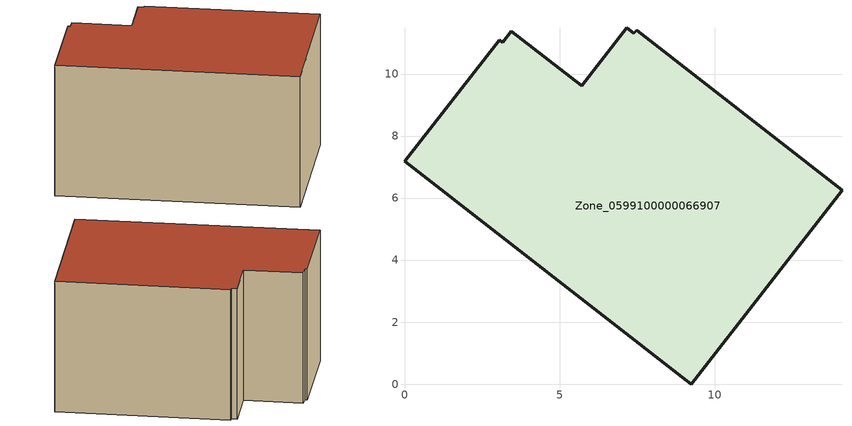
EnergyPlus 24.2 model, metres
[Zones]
Zone_0599100000066907
 floor ground (C_G): 3.16,11.03 3.44,11.39 5.72,9.62 7.17,11.49 7.4,11.32 7.48,11.42 14.11,6.25 9.25,0 0,7.19 3.06,11.09 z3.64
 wall outside (C_F): 9.25,0 14.11,6.25 7.48,11.42 7.4,11.32 7.17,11.49 5.72,9.62 3.44,11.39 3.16,11.03 3.06,11.09 0,7.19 9.25,0 z3.64:10.31
 roof outside (C_R): 7.17,11.49 5.72,9.62 3.44,11.39 3.16,11.03 3.06,11.09 0,7.19 9.25,0 14.11,6.25 7.48,11.42 7.4,11.32 z10.31
[BUILDING]
Pand.0599100000066907: North Axis=0; Terrain=City; Loads Convergence Tolerance Value=0.04; Temperature Convergence Tolerance Value=0.4; Solar Distribution=FullExterior; Maximum Number of Warmup Days=25; Minimum Number of Warmup Days=1
[Site:Location]
Rotterdam.The.Hague.AP_ZH_NLD Design_Conditions: Latitude=51.96; Longitude=4.45; Time Zone=1; Elevation=-4.5
[SITE:GROUNDTEMPERATURE:BUILDINGSURFACE]
18, 18, 18, 18, 18, 18, 18, 18, 18, 18, 18, 18
[MATERIAL] Thermal Absorptance=0.9; Solar Absorptance=0.7; Visible Absorptance=0.7
Name | Roughness | Thickness | Conductivity | Density | Specific Heat
G.TC.1975-1991 | MediumSmooth | 0.15 | 0.288461 | 540 | 1210
F.TC.1975-1991 | Rough | 0.3 | 0.230769 | 1920 | 840
R.TC.1975-1991 | MediumRough | 0.2 | 0.153846 | 1500 | 1000
[CONSTRUCTION]
C_G: G.TC.1975-1991
C_F: F.TC.1975-1991
C_R: R.TC.1975-1991
[ZONE]
Zone_0599100000066907: Type=1; Multiplier=1; Ceiling Height=Autocalculate; Volume=Autocalculate; Floor Area=autocalculate; Part of Total Floor Area=Yes
[ZONEINFILTRATION:DESIGNFLOWRATE]
Infil_Zone_0599100000066907: Zone or ZoneList or Space or SpaceList=Zone_0599100000066907; Schedule=AlwaysOn; Design Flow Rate Calculation Method=Flow/Area; Flow Rate per Floor Area=0.003; Constant Term Coefficient=1; Temperature Term Coefficient=0; Velocity Term Coefficient=0; Velocity Squared Term Coefficient=0
[HVACTEMPLATE:ZONE:IDEALLOADSAIRSYSTEM]
Zone_0599100000066907: Maximum Heating Supply Air Temperature=50; Minimum Cooling Supply Air Temperature=13; Maximum Heating Supply Air Humidity Ratio=0.0156; Minimum Cooling Supply Air Humidity Ratio=0.0077; Heating Limit=NoLimit; Cooling Limit=NoLimit; Dehumidification Control Type=ConstantSensibleHeatRatio; Cooling Sensible Heat Ratio=0.7; Dehumidification Setpoint=60; Humidification Control Type=None; Humidification Setpoint=30; Outdoor Air Method=None; Outdoor Air Flow Rate per Person=0.00944; Outdoor Air Flow Rate per Zone Floor Area=0; Outdoor Air Flow Rate per Zone=0; Demand Controlled Ventilation Type=None; Outdoor Air Economizer Type=NoEconomizer; Heat Recovery Type=None; Sensible Heat Recovery Effectiveness=0.7; Latent Heat Recovery Effectiveness=0.65
[ZONECONTROL:THERMOSTAT]
ThermostatControl_Zone_0599100000066907: Zone or ZoneList=Zone_0599100000066907; Control Type Schedule=DualSetpointControlType; Control 1=Thermostat_Zone_0599100000066907; Temperature Difference Between Cutout And Setpoint=0
[THERMOSTATSETPOINT:DUALSETPOINT]
Thermostat_Zone_0599100000066907: Heating Setpoint Temperature Schedule=HeatingSetpoint_Zone_0599100000066907; Cooling Setpoint Temperature Schedule=CoolingSetpoint_Zone_0599100000066907
[SCHEDULE:COMPACT]
HeatingSetpoint_Zone_0599100000066907: Through: 12/31, For: AllDays, Until: 24:00, 21
CoolingSetpoint_Zone_0599100000066907: Through: 12/31, For: AllDays, Until: 24:00, 24
DualSetpointControlType: Through: 12/31, For: AllDays, Until: 24:00, 4
AlwaysOn: Through: 12/31, For: AllDays, Until: 24:00, 1
